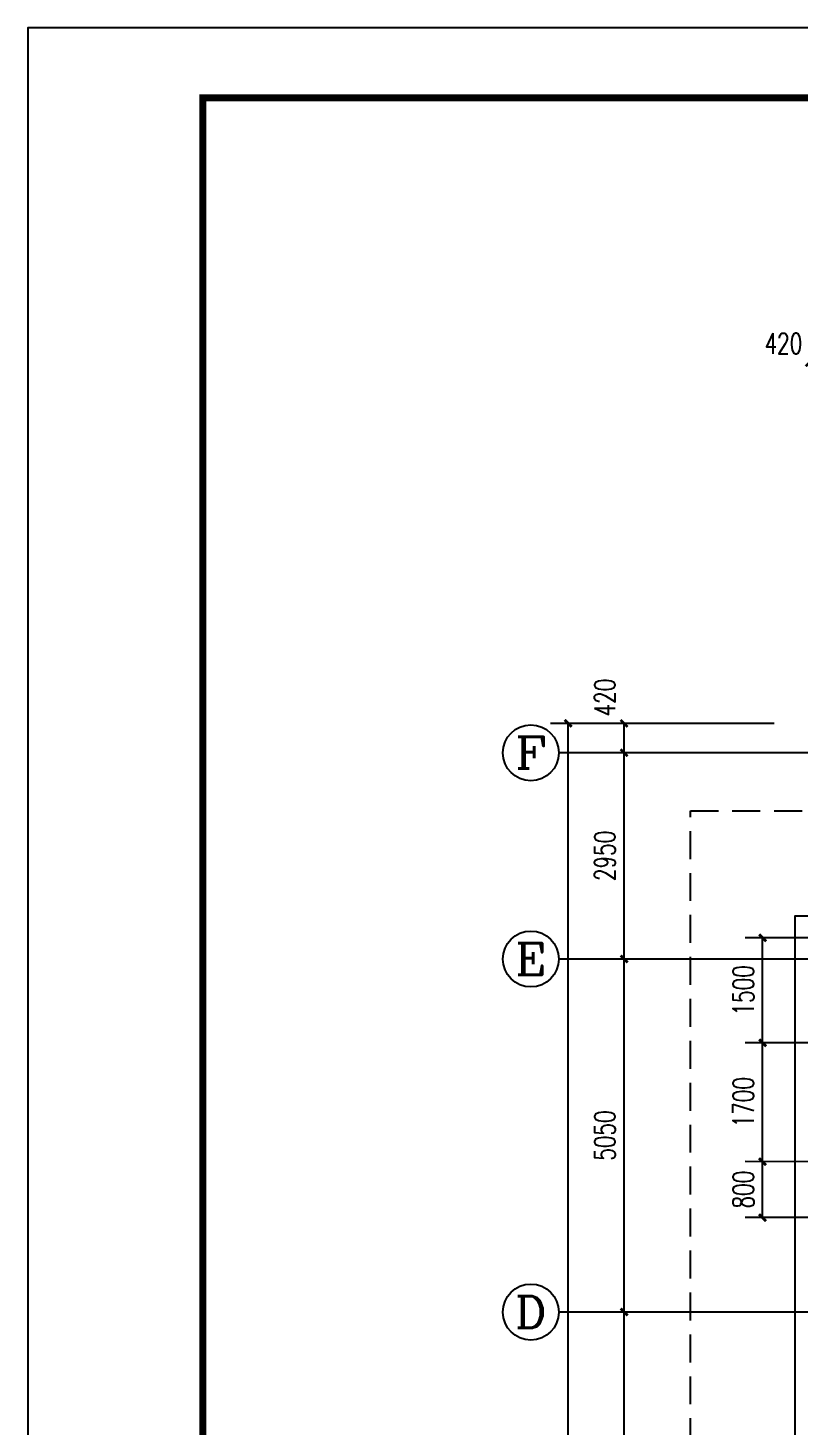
# Model space of a CAD drawing. Extents: x 1738143 to 1822243, y -608375 to -303375.
# Drawn here: x 1738143 to 1749165, y -446174 to -426175 of the extents above; entities that cross this region are included whole.
import ezdxf
from ezdxf.enums import TextEntityAlignment as Align

# ---------------------------------------------------------------- set-up
doc = ezdxf.new("R2010")
doc.units = 0
doc.header["$LTSCALE"] = 1000
doc.header["$MEASUREMENT"] = 0
doc.linetypes.add('_DASH', pattern=[0.6, 0.4, -0.2])
for name, color, linetype in [('AXIS', 3, 'Continuous'), ('AXIS_TEXT', 7, 'Continuous'), ('CURTWALL', 4, 'Continuous'), ('PUB_DIM', 3, 'Continuous'), ('TH_DIM', 3, 'Continuous'), ('TK', 4, 'Continuous')]:
    doc.layers.add(name, color=color, linetype=linetype)
doc.styles.add('_TCH_AXIS', font='COMPLEX', dxfattribs={"bigfont": 'GBCBIG'})
doc.styles.add('_TCH_DIM_T3', font='SIMPLEX', dxfattribs={"width": 0.705882, "bigfont": 'GBCBIG'})
doc.styles.add('COMPLEX', font='COMPLEX')
doc.styles.add('HZTXT1', font='romans.shx', dxfattribs={"width": 0.7, "bigfont": 'GBHZFS.SHX'})
doc.styles.get("Standard").update_dxf_attribs({"font": 'gbenor.shx', "bigfont": 'gbcbig.shx'})
doc.dimstyles.new('_TCH_ARCH&&100', dxfattribs={"dimtxt": 297.5, "dimasz": 100, "dimexe": 250, "dimexo": 300, "dimgap": 126.25, "dimtad": 1, "dimdec": 0, "dimzin": 0, "dimdsep": 46, "dimtxsty": '_TCH_DIM_T3', "dimblk": 'ARCHTICK', "dimcen": 0.09, "dimclrt": 7, "dimazin": 2, "dimtfac": 1, "dimtdec": 0, "dimtix": 1, "dimtmove": 2, "dimatfit": 3, "dimfxl": 30, "dimtolj": 1, "dimtzin": 0, "dimarcsym": 0})

# ---------------------------------------------------------------- blocks, each defined once
blk = doc.blocks.new('_ArchTick')
at = {"color": 0, "linetype": 'ByBlock', "const_width": 0.4}
blk.add_lwpolyline([(-0.5, -0.5), (0.5, 0.5)], dxfattribs=at)
blk = doc.blocks.new('*D75')
at = {"layer": 'Defpoints', "color": 0, "transparency": 16777216}
for p in [(-43367, 27780), (-40920, 27780), (-40920, 27360)]:
    blk.add_point(p, dxfattribs=at)
at = {"layer": 'PUB_DIM', "color": 0, "lineweight": -2, "transparency": 16777216}
for p, q in [((-41220, 27780), (-43617, 27780)), ((-43367, 27360), (-43367, 27780)), ((-41220, 27360), (-43617, 27360))]:
    blk.add_line(p, q, dxfattribs=at)
at = {"layer": 'PUB_DIM', "color": 0, "lineweight": -2, "transparency": 16777216, "xscale": 100, "yscale": 100, "zscale": 100}
for p, rotation in [((-43367, 27780), 90), ((-43367, 27360), 270)]:
    blk.add_blockref('_ArchTick', p, dxfattribs=dict(at, rotation=rotation))
at = {"layer": 'PUB_DIM', "color": 7, "transparency": 16777216, "insert": (-43642, 28150), "char_height": 297.5, "attachment_point": 5, "rotation": 90, "style": '_TCH_DIM_T3'}
blk.add_mtext('\\A1;420', dxfattribs=at)
blk = doc.blocks.new('*D76')
at = {"layer": 'Defpoints', "color": 0, "transparency": 16777216}
for p in [(-43367, 27360), (-40920, 27360), (-40920, 24410)]:
    blk.add_point(p, dxfattribs=at)
at = {"layer": 'PUB_DIM', "color": 0, "lineweight": -2, "transparency": 16777216}
for p, q in [((-41220, 27360), (-43617, 27360)), ((-43367, 24410), (-43367, 27360)), ((-41220, 24410), (-43617, 24410))]:
    blk.add_line(p, q, dxfattribs=at)
at = {"layer": 'PUB_DIM', "color": 0, "lineweight": -2, "transparency": 16777216, "xscale": 100, "yscale": 100, "zscale": 100}
for p, rotation in [((-43367, 27360), 90), ((-43367, 24410), 270)]:
    blk.add_blockref('_ArchTick', p, dxfattribs=dict(at, rotation=rotation))
at = {"layer": 'PUB_DIM', "color": 7, "transparency": 16777216, "insert": (-43642, 25885), "char_height": 297.5, "attachment_point": 5, "rotation": 90, "style": '_TCH_DIM_T3'}
blk.add_mtext('\\A1;2950', dxfattribs=at)
blk = doc.blocks.new('*D77')
at = {"layer": 'Defpoints', "color": 0, "transparency": 16777216}
for p in [(-43367, 24410), (-40920, 24410), (-40920, 19360)]:
    blk.add_point(p, dxfattribs=at)
at = {"layer": 'PUB_DIM', "color": 0, "lineweight": -2, "transparency": 16777216}
for p, q in [((-41220, 24410), (-43617, 24410)), ((-43367, 19360), (-43367, 24410)), ((-41220, 19360), (-43617, 19360))]:
    blk.add_line(p, q, dxfattribs=at)
at = {"layer": 'PUB_DIM', "color": 0, "lineweight": -2, "transparency": 16777216, "xscale": 100, "yscale": 100, "zscale": 100}
for p, rotation in [((-43367, 24410), 90), ((-43367, 19360), 270)]:
    blk.add_blockref('_ArchTick', p, dxfattribs=dict(at, rotation=rotation))
at = {"layer": 'PUB_DIM', "color": 7, "transparency": 16777216, "insert": (-43642, 21885), "char_height": 297.5, "attachment_point": 5, "rotation": 90, "style": '_TCH_DIM_T3'}
blk.add_mtext('\\A1;5050', dxfattribs=at)
blk = doc.blocks.new('*D78')
at = {"layer": 'Defpoints', "color": 0, "transparency": 16777216}
for p in [(-43367, 19360), (-40920, 19360), (-40920, 11360)]:
    blk.add_point(p, dxfattribs=at)
at = {"layer": 'PUB_DIM', "color": 0, "lineweight": -2, "transparency": 16777216}
for p, q in [((-41220, 19360), (-43617, 19360)), ((-43367, 11360), (-43367, 19360)), ((-41220, 11360), (-43617, 11360))]:
    blk.add_line(p, q, dxfattribs=at)
at = {"layer": 'PUB_DIM', "color": 0, "lineweight": -2, "transparency": 16777216, "xscale": 100, "yscale": 100, "zscale": 100}
for p, rotation in [((-43367, 19360), 90), ((-43367, 11360), 270)]:
    blk.add_blockref('_ArchTick', p, dxfattribs=dict(at, rotation=rotation))
at = {"layer": 'PUB_DIM', "color": 7, "transparency": 16777216, "insert": (-43642, 15360), "char_height": 297.5, "attachment_point": 5, "rotation": 90, "style": '_TCH_DIM_T3'}
blk.add_mtext('\\A1;8000', dxfattribs=at)
blk = doc.blocks.new('*D82')
at = {"layer": 'Defpoints', "color": 0, "transparency": 16777216}
for p in [(-44167, 27780), (-42976, 27780), (-42976, -3260)]:
    blk.add_point(p, dxfattribs=at)
at = {"layer": 'PUB_DIM', "color": 0, "lineweight": -2, "transparency": 16777216}
for p, q in [((-43276, 27780), (-44417, 27780)), ((-44167, -3260), (-44167, 27780)), ((-43276, -3260), (-44417, -3260))]:
    blk.add_line(p, q, dxfattribs=at)
at = {"layer": 'PUB_DIM', "color": 0, "lineweight": -2, "transparency": 16777216, "xscale": 100, "yscale": 100, "zscale": 100}
for p, rotation in [((-44167, 27780), 90), ((-44167, -3260), 270)]:
    blk.add_blockref('_ArchTick', p, dxfattribs=dict(at, rotation=rotation))
at = {"layer": 'PUB_DIM', "color": 7, "transparency": 16777216, "insert": (-44442, 12260), "char_height": 297.5, "attachment_point": 5, "rotation": 90, "style": '_TCH_DIM_T3'}
blk.add_mtext('\\A1;31040', dxfattribs=at)
blk = doc.blocks.new('*D93')
at = {"layer": 'Defpoints', "color": 0, "transparency": 16777216}
for p in [(-40300, 32940), (-40720, 31924), (-40300, 31924)]:
    blk.add_point(p, dxfattribs=at)
at = {"layer": 'PUB_DIM', "color": 0, "lineweight": -2, "transparency": 16777216}
for p, q in [((-40720, 32224), (-40720, 33190)), ((-40300, 32224), (-40300, 33190)), ((-40720, 32940), (-40300, 32940))]:
    blk.add_line(p, q, dxfattribs=at)
at = {"layer": 'PUB_DIM', "color": 0, "lineweight": -2, "transparency": 16777216, "xscale": 100, "yscale": 100, "zscale": 100, "rotation": 180}
blk.add_blockref('_ArchTick', (-40720, 32940), dxfattribs=at)
at = {"layer": 'PUB_DIM', "color": 0, "lineweight": -2, "transparency": 16777216, "xscale": 100, "yscale": 100, "zscale": 100}
blk.add_blockref('_ArchTick', (-40300, 32940), dxfattribs=at)
at = {"layer": 'PUB_DIM', "color": 7, "transparency": 16777216, "insert": (-41090, 33215), "char_height": 297.5, "attachment_point": 5, "style": '_TCH_DIM_T3'}
blk.add_mtext('\\A1;420', dxfattribs=at)
blk = doc.blocks.new('*D222')
at = {"layer": 'Defpoints', "color": 0, "transparency": 16777216}
for p in [(-43367, 27780), (-40920, 27780), (-40920, 27360)]:
    blk.add_point(p, dxfattribs=at)
at = {"layer": 'PUB_DIM', "color": 0, "lineweight": -2, "transparency": 16777216}
for p, q in [((-41220, 27780), (-43617, 27780)), ((-43367, 27360), (-43367, 27780)), ((-41220, 27360), (-43617, 27360))]:
    blk.add_line(p, q, dxfattribs=at)
at = {"layer": 'PUB_DIM', "color": 0, "lineweight": -2, "transparency": 16777216, "xscale": 100, "yscale": 100, "zscale": 100}
for p, rotation in [((-43367, 27780), 90), ((-43367, 27360), 270)]:
    blk.add_blockref('_ArchTick', p, dxfattribs=dict(at, rotation=rotation))
at = {"layer": 'PUB_DIM', "color": 7, "transparency": 16777216, "insert": (-43642, 28150), "char_height": 297.5, "attachment_point": 5, "rotation": 90, "style": '_TCH_DIM_T3'}
blk.add_mtext('\\A1;420', dxfattribs=at)
blk = doc.blocks.new('*D223')
at = {"layer": 'Defpoints', "color": 0, "transparency": 16777216}
for p in [(-43367, 27360), (-40920, 27360), (-40920, 24410)]:
    blk.add_point(p, dxfattribs=at)
at = {"layer": 'PUB_DIM', "color": 0, "lineweight": -2, "transparency": 16777216}
for p, q in [((-41220, 27360), (-43617, 27360)), ((-43367, 24410), (-43367, 27360)), ((-41220, 24410), (-43617, 24410))]:
    blk.add_line(p, q, dxfattribs=at)
at = {"layer": 'PUB_DIM', "color": 0, "lineweight": -2, "transparency": 16777216, "xscale": 100, "yscale": 100, "zscale": 100}
for p, rotation in [((-43367, 27360), 90), ((-43367, 24410), 270)]:
    blk.add_blockref('_ArchTick', p, dxfattribs=dict(at, rotation=rotation))
at = {"layer": 'PUB_DIM', "color": 7, "transparency": 16777216, "insert": (-43642, 25885), "char_height": 297.5, "attachment_point": 5, "rotation": 90, "style": '_TCH_DIM_T3'}
blk.add_mtext('\\A1;2950', dxfattribs=at)
blk = doc.blocks.new('*D224')
at = {"layer": 'Defpoints', "color": 0, "transparency": 16777216}
for p in [(-43367, 24410), (-40920, 24410), (-40920, 19360)]:
    blk.add_point(p, dxfattribs=at)
at = {"layer": 'PUB_DIM', "color": 0, "lineweight": -2, "transparency": 16777216}
for p, q in [((-41220, 24410), (-43617, 24410)), ((-43367, 19360), (-43367, 24410)), ((-41220, 19360), (-43617, 19360))]:
    blk.add_line(p, q, dxfattribs=at)
at = {"layer": 'PUB_DIM', "color": 0, "lineweight": -2, "transparency": 16777216, "xscale": 100, "yscale": 100, "zscale": 100}
for p, rotation in [((-43367, 24410), 90), ((-43367, 19360), 270)]:
    blk.add_blockref('_ArchTick', p, dxfattribs=dict(at, rotation=rotation))
at = {"layer": 'PUB_DIM', "color": 7, "transparency": 16777216, "insert": (-43642, 21885), "char_height": 297.5, "attachment_point": 5, "rotation": 90, "style": '_TCH_DIM_T3'}
blk.add_mtext('\\A1;5050', dxfattribs=at)
blk = doc.blocks.new('*D225')
at = {"layer": 'Defpoints', "color": 0, "transparency": 16777216}
for p in [(-43367, 19360), (-40920, 19360), (-40920, 11360)]:
    blk.add_point(p, dxfattribs=at)
at = {"layer": 'PUB_DIM', "color": 0, "lineweight": -2, "transparency": 16777216}
for p, q in [((-41220, 19360), (-43617, 19360)), ((-43367, 11360), (-43367, 19360)), ((-41220, 11360), (-43617, 11360))]:
    blk.add_line(p, q, dxfattribs=at)
at = {"layer": 'PUB_DIM', "color": 0, "lineweight": -2, "transparency": 16777216, "xscale": 100, "yscale": 100, "zscale": 100}
for p, rotation in [((-43367, 19360), 90), ((-43367, 11360), 270)]:
    blk.add_blockref('_ArchTick', p, dxfattribs=dict(at, rotation=rotation))
at = {"layer": 'PUB_DIM', "color": 7, "transparency": 16777216, "insert": (-43642, 15360), "char_height": 297.5, "attachment_point": 5, "rotation": 90, "style": '_TCH_DIM_T3'}
blk.add_mtext('\\A1;8000', dxfattribs=at)
blk = doc.blocks.new('*D229')
at = {"layer": 'Defpoints', "color": 0, "transparency": 16777216}
for p in [(-44167, 27780), (-42976, 27780), (-42976, -3260)]:
    blk.add_point(p, dxfattribs=at)
at = {"layer": 'PUB_DIM', "color": 0, "lineweight": -2, "transparency": 16777216}
for p, q in [((-43276, 27780), (-44417, 27780)), ((-44167, -3260), (-44167, 27780)), ((-43276, -3260), (-44417, -3260))]:
    blk.add_line(p, q, dxfattribs=at)
at = {"layer": 'PUB_DIM', "color": 0, "lineweight": -2, "transparency": 16777216, "xscale": 100, "yscale": 100, "zscale": 100}
for p, rotation in [((-44167, 27780), 90), ((-44167, -3260), 270)]:
    blk.add_blockref('_ArchTick', p, dxfattribs=dict(at, rotation=rotation))
at = {"layer": 'PUB_DIM', "color": 7, "transparency": 16777216, "insert": (-44442, 12260), "char_height": 297.5, "attachment_point": 5, "rotation": 90, "style": '_TCH_DIM_T3'}
blk.add_mtext('\\A1;31040', dxfattribs=at)
blk = doc.blocks.new('*D240')
at = {"layer": 'Defpoints', "color": 0, "transparency": 16777216}
for p in [(-40300, 32940), (-40720, 31924), (-40300, 31924)]:
    blk.add_point(p, dxfattribs=at)
at = {"layer": 'PUB_DIM', "color": 0, "lineweight": -2, "transparency": 16777216}
for p, q in [((-40720, 32224), (-40720, 33190)), ((-40300, 32224), (-40300, 33190)), ((-40720, 32940), (-40300, 32940))]:
    blk.add_line(p, q, dxfattribs=at)
at = {"layer": 'PUB_DIM', "color": 0, "lineweight": -2, "transparency": 16777216, "xscale": 100, "yscale": 100, "zscale": 100, "rotation": 180}
blk.add_blockref('_ArchTick', (-40720, 32940), dxfattribs=at)
at = {"layer": 'PUB_DIM', "color": 0, "lineweight": -2, "transparency": 16777216, "xscale": 100, "yscale": 100, "zscale": 100}
blk.add_blockref('_ArchTick', (-40300, 32940), dxfattribs=at)
at = {"layer": 'PUB_DIM', "color": 7, "transparency": 16777216, "insert": (-41090, 33215), "char_height": 297.5, "attachment_point": 5, "style": '_TCH_DIM_T3'}
blk.add_mtext('\\A1;420', dxfattribs=at)
blk = doc.blocks.new('*D369')
at = {"layer": 'Defpoints', "color": 0, "transparency": 16777216}
for p in [(-43367, 27780), (-40920, 27780), (-40920, 27360)]:
    blk.add_point(p, dxfattribs=at)
at = {"layer": 'PUB_DIM', "color": 0, "lineweight": -2, "transparency": 16777216}
for p, q in [((-41220, 27780), (-43617, 27780)), ((-43367, 27360), (-43367, 27780)), ((-41220, 27360), (-43617, 27360))]:
    blk.add_line(p, q, dxfattribs=at)
at = {"layer": 'PUB_DIM', "color": 0, "lineweight": -2, "transparency": 16777216, "xscale": 100, "yscale": 100, "zscale": 100}
for p, rotation in [((-43367, 27780), 90), ((-43367, 27360), 270)]:
    blk.add_blockref('_ArchTick', p, dxfattribs=dict(at, rotation=rotation))
at = {"layer": 'PUB_DIM', "color": 7, "transparency": 16777216, "insert": (-43642, 28150), "char_height": 297.5, "attachment_point": 5, "rotation": 90, "style": '_TCH_DIM_T3'}
blk.add_mtext('\\A1;420', dxfattribs=at)
blk = doc.blocks.new('*D370')
at = {"layer": 'Defpoints', "color": 0, "transparency": 16777216}
for p in [(-43367, 27360), (-40920, 27360), (-40920, 24410)]:
    blk.add_point(p, dxfattribs=at)
at = {"layer": 'PUB_DIM', "color": 0, "lineweight": -2, "transparency": 16777216}
for p, q in [((-41220, 27360), (-43617, 27360)), ((-43367, 24410), (-43367, 27360)), ((-41220, 24410), (-43617, 24410))]:
    blk.add_line(p, q, dxfattribs=at)
at = {"layer": 'PUB_DIM', "color": 0, "lineweight": -2, "transparency": 16777216, "xscale": 100, "yscale": 100, "zscale": 100}
for p, rotation in [((-43367, 27360), 90), ((-43367, 24410), 270)]:
    blk.add_blockref('_ArchTick', p, dxfattribs=dict(at, rotation=rotation))
at = {"layer": 'PUB_DIM', "color": 7, "transparency": 16777216, "insert": (-43642, 25885), "char_height": 297.5, "attachment_point": 5, "rotation": 90, "style": '_TCH_DIM_T3'}
blk.add_mtext('\\A1;2950', dxfattribs=at)
blk = doc.blocks.new('*D371')
at = {"layer": 'Defpoints', "color": 0, "transparency": 16777216}
for p in [(-43367, 24410), (-40920, 24410), (-40920, 19360)]:
    blk.add_point(p, dxfattribs=at)
at = {"layer": 'PUB_DIM', "color": 0, "lineweight": -2, "transparency": 16777216}
for p, q in [((-41220, 24410), (-43617, 24410)), ((-43367, 19360), (-43367, 24410)), ((-41220, 19360), (-43617, 19360))]:
    blk.add_line(p, q, dxfattribs=at)
at = {"layer": 'PUB_DIM', "color": 0, "lineweight": -2, "transparency": 16777216, "xscale": 100, "yscale": 100, "zscale": 100}
for p, rotation in [((-43367, 24410), 90), ((-43367, 19360), 270)]:
    blk.add_blockref('_ArchTick', p, dxfattribs=dict(at, rotation=rotation))
at = {"layer": 'PUB_DIM', "color": 7, "transparency": 16777216, "insert": (-43642, 21885), "char_height": 297.5, "attachment_point": 5, "rotation": 90, "style": '_TCH_DIM_T3'}
blk.add_mtext('\\A1;5050', dxfattribs=at)
blk = doc.blocks.new('*D372')
at = {"layer": 'Defpoints', "color": 0, "transparency": 16777216}
for p in [(-43367, 19360), (-40920, 19360), (-40920, 11360)]:
    blk.add_point(p, dxfattribs=at)
at = {"layer": 'PUB_DIM', "color": 0, "lineweight": -2, "transparency": 16777216}
for p, q in [((-41220, 19360), (-43617, 19360)), ((-43367, 11360), (-43367, 19360)), ((-41220, 11360), (-43617, 11360))]:
    blk.add_line(p, q, dxfattribs=at)
at = {"layer": 'PUB_DIM', "color": 0, "lineweight": -2, "transparency": 16777216, "xscale": 100, "yscale": 100, "zscale": 100}
for p, rotation in [((-43367, 19360), 90), ((-43367, 11360), 270)]:
    blk.add_blockref('_ArchTick', p, dxfattribs=dict(at, rotation=rotation))
at = {"layer": 'PUB_DIM', "color": 7, "transparency": 16777216, "insert": (-43642, 15360), "char_height": 297.5, "attachment_point": 5, "rotation": 90, "style": '_TCH_DIM_T3'}
blk.add_mtext('\\A1;8000', dxfattribs=at)
blk = doc.blocks.new('*D376')
at = {"layer": 'Defpoints', "color": 0, "transparency": 16777216}
for p in [(-44167, 27780), (-42976, 27780), (-42976, -3260)]:
    blk.add_point(p, dxfattribs=at)
at = {"layer": 'PUB_DIM', "color": 0, "lineweight": -2, "transparency": 16777216}
for p, q in [((-43276, 27780), (-44417, 27780)), ((-44167, -3260), (-44167, 27780)), ((-43276, -3260), (-44417, -3260))]:
    blk.add_line(p, q, dxfattribs=at)
at = {"layer": 'PUB_DIM', "color": 0, "lineweight": -2, "transparency": 16777216, "xscale": 100, "yscale": 100, "zscale": 100}
for p, rotation in [((-44167, 27780), 90), ((-44167, -3260), 270)]:
    blk.add_blockref('_ArchTick', p, dxfattribs=dict(at, rotation=rotation))
at = {"layer": 'PUB_DIM', "color": 7, "transparency": 16777216, "insert": (-44442, 12260), "char_height": 297.5, "attachment_point": 5, "rotation": 90, "style": '_TCH_DIM_T3'}
blk.add_mtext('\\A1;31040', dxfattribs=at)
blk = doc.blocks.new('*D387')
at = {"layer": 'Defpoints', "color": 0, "transparency": 16777216}
for p in [(-40300, 32940), (-40720, 31924), (-40300, 31924)]:
    blk.add_point(p, dxfattribs=at)
at = {"layer": 'PUB_DIM', "color": 0, "lineweight": -2, "transparency": 16777216}
for p, q in [((-40720, 32224), (-40720, 33190)), ((-40300, 32224), (-40300, 33190)), ((-40720, 32940), (-40300, 32940))]:
    blk.add_line(p, q, dxfattribs=at)
at = {"layer": 'PUB_DIM', "color": 0, "lineweight": -2, "transparency": 16777216, "xscale": 100, "yscale": 100, "zscale": 100, "rotation": 180}
blk.add_blockref('_ArchTick', (-40720, 32940), dxfattribs=at)
at = {"layer": 'PUB_DIM', "color": 0, "lineweight": -2, "transparency": 16777216, "xscale": 100, "yscale": 100, "zscale": 100}
blk.add_blockref('_ArchTick', (-40300, 32940), dxfattribs=at)
at = {"layer": 'PUB_DIM', "color": 7, "transparency": 16777216, "insert": (-41090, 33215), "char_height": 297.5, "attachment_point": 5, "style": '_TCH_DIM_T3'}
blk.add_mtext('\\A1;420', dxfattribs=at)
blk = doc.blocks.new('*D527')
at = {"layer": 'Defpoints', "color": 0, "transparency": 16777216}
for p in [(-43367, 27780), (-40920, 27780), (-40920, 27360)]:
    blk.add_point(p, dxfattribs=at)
at = {"layer": 'PUB_DIM', "color": 0, "lineweight": -2, "transparency": 16777216}
for p, q in [((-41220, 27780), (-43617, 27780)), ((-43367, 27360), (-43367, 27780)), ((-41220, 27360), (-43617, 27360))]:
    blk.add_line(p, q, dxfattribs=at)
at = {"layer": 'PUB_DIM', "color": 0, "lineweight": -2, "transparency": 16777216, "xscale": 100, "yscale": 100, "zscale": 100}
for p, rotation in [((-43367, 27780), 90), ((-43367, 27360), 270)]:
    blk.add_blockref('_ArchTick', p, dxfattribs=dict(at, rotation=rotation))
at = {"layer": 'PUB_DIM', "color": 7, "transparency": 16777216, "insert": (-43642, 28150), "char_height": 297.5, "attachment_point": 5, "rotation": 90, "style": '_TCH_DIM_T3'}
blk.add_mtext('\\A1;420', dxfattribs=at)
blk = doc.blocks.new('*D528')
at = {"layer": 'Defpoints', "color": 0, "transparency": 16777216}
for p in [(-43367, 27360), (-40920, 27360), (-40920, 24410)]:
    blk.add_point(p, dxfattribs=at)
at = {"layer": 'PUB_DIM', "color": 0, "lineweight": -2, "transparency": 16777216}
for p, q in [((-41220, 27360), (-43617, 27360)), ((-43367, 24410), (-43367, 27360)), ((-41220, 24410), (-43617, 24410))]:
    blk.add_line(p, q, dxfattribs=at)
at = {"layer": 'PUB_DIM', "color": 0, "lineweight": -2, "transparency": 16777216, "xscale": 100, "yscale": 100, "zscale": 100}
for p, rotation in [((-43367, 27360), 90), ((-43367, 24410), 270)]:
    blk.add_blockref('_ArchTick', p, dxfattribs=dict(at, rotation=rotation))
at = {"layer": 'PUB_DIM', "color": 7, "transparency": 16777216, "insert": (-43642, 25885), "char_height": 297.5, "attachment_point": 5, "rotation": 90, "style": '_TCH_DIM_T3'}
blk.add_mtext('\\A1;2950', dxfattribs=at)
blk = doc.blocks.new('*D529')
at = {"layer": 'Defpoints', "color": 0, "transparency": 16777216}
for p in [(-43367, 24410), (-40920, 24410), (-40920, 19360)]:
    blk.add_point(p, dxfattribs=at)
at = {"layer": 'PUB_DIM', "color": 0, "lineweight": -2, "transparency": 16777216}
for p, q in [((-41220, 24410), (-43617, 24410)), ((-43367, 19360), (-43367, 24410)), ((-41220, 19360), (-43617, 19360))]:
    blk.add_line(p, q, dxfattribs=at)
at = {"layer": 'PUB_DIM', "color": 0, "lineweight": -2, "transparency": 16777216, "xscale": 100, "yscale": 100, "zscale": 100}
for p, rotation in [((-43367, 24410), 90), ((-43367, 19360), 270)]:
    blk.add_blockref('_ArchTick', p, dxfattribs=dict(at, rotation=rotation))
at = {"layer": 'PUB_DIM', "color": 7, "transparency": 16777216, "insert": (-43642, 21885), "char_height": 297.5, "attachment_point": 5, "rotation": 90, "style": '_TCH_DIM_T3'}
blk.add_mtext('\\A1;5050', dxfattribs=at)
blk = doc.blocks.new('*D530')
at = {"layer": 'Defpoints', "color": 0, "transparency": 16777216}
for p in [(-43367, 19360), (-40920, 19360), (-40920, 11360)]:
    blk.add_point(p, dxfattribs=at)
at = {"layer": 'PUB_DIM', "color": 0, "lineweight": -2, "transparency": 16777216}
for p, q in [((-41220, 19360), (-43617, 19360)), ((-43367, 11360), (-43367, 19360)), ((-41220, 11360), (-43617, 11360))]:
    blk.add_line(p, q, dxfattribs=at)
at = {"layer": 'PUB_DIM', "color": 0, "lineweight": -2, "transparency": 16777216, "xscale": 100, "yscale": 100, "zscale": 100}
for p, rotation in [((-43367, 19360), 90), ((-43367, 11360), 270)]:
    blk.add_blockref('_ArchTick', p, dxfattribs=dict(at, rotation=rotation))
at = {"layer": 'PUB_DIM', "color": 7, "transparency": 16777216, "insert": (-43642, 15360), "char_height": 297.5, "attachment_point": 5, "rotation": 90, "style": '_TCH_DIM_T3'}
blk.add_mtext('\\A1;8000', dxfattribs=at)
blk = doc.blocks.new('*D534')
at = {"layer": 'Defpoints', "color": 0, "transparency": 16777216}
for p in [(-44167, 27780), (-42976, 27780), (-42976, -3260)]:
    blk.add_point(p, dxfattribs=at)
at = {"layer": 'PUB_DIM', "color": 0, "lineweight": -2, "transparency": 16777216}
for p, q in [((-43276, 27780), (-44417, 27780)), ((-44167, -3260), (-44167, 27780)), ((-43276, -3260), (-44417, -3260))]:
    blk.add_line(p, q, dxfattribs=at)
at = {"layer": 'PUB_DIM', "color": 0, "lineweight": -2, "transparency": 16777216, "xscale": 100, "yscale": 100, "zscale": 100}
for p, rotation in [((-44167, 27780), 90), ((-44167, -3260), 270)]:
    blk.add_blockref('_ArchTick', p, dxfattribs=dict(at, rotation=rotation))
at = {"layer": 'PUB_DIM', "color": 7, "transparency": 16777216, "insert": (-44442, 12260), "char_height": 297.5, "attachment_point": 5, "rotation": 90, "style": '_TCH_DIM_T3'}
blk.add_mtext('\\A1;31040', dxfattribs=at)
blk = doc.blocks.new('*D545')
at = {"layer": 'Defpoints', "color": 0, "transparency": 16777216}
for p in [(-40300, 32940), (-40720, 31924), (-40300, 31924)]:
    blk.add_point(p, dxfattribs=at)
at = {"layer": 'PUB_DIM', "color": 0, "lineweight": -2, "transparency": 16777216}
for p, q in [((-40720, 32224), (-40720, 33190)), ((-40300, 32224), (-40300, 33190)), ((-40720, 32940), (-40300, 32940))]:
    blk.add_line(p, q, dxfattribs=at)
at = {"layer": 'PUB_DIM', "color": 0, "lineweight": -2, "transparency": 16777216, "xscale": 100, "yscale": 100, "zscale": 100, "rotation": 180}
blk.add_blockref('_ArchTick', (-40720, 32940), dxfattribs=at)
at = {"layer": 'PUB_DIM', "color": 0, "lineweight": -2, "transparency": 16777216, "xscale": 100, "yscale": 100, "zscale": 100}
blk.add_blockref('_ArchTick', (-40300, 32940), dxfattribs=at)
at = {"layer": 'PUB_DIM', "color": 7, "transparency": 16777216, "insert": (-41090, 33215), "char_height": 297.5, "attachment_point": 5, "style": '_TCH_DIM_T3'}
blk.add_mtext('\\A1;420', dxfattribs=at)
blk = doc.blocks.new('_AXISO')
blk.add_circle((0, 0), 0.5)
at = {"layer": 'AXIS_TEXT', "style": 'COMPLEX', "width": 1.041667}
blk.add_attdef('A', text='', height=0.56, dxfattribs=at).set_placement((-0.25, -0.28), (0.25, -0.28), align=Align.FIT)
blk = doc.blocks.new('*D795')
at = {"layer": 'Defpoints', "color": 0, "transparency": 16777216}
for p in [(1748643, -442392), (1751631, -442393), (1751631, -443193)]:
    blk.add_point(p, dxfattribs=at)
at = {"layer": 'TH_DIM', "color": 0, "lineweight": -2, "transparency": 16777216}
for p, q in [((1751331, -442393), (1748393, -442392)), ((1748643, -443192), (1748643, -442392)), ((1751331, -443193), (1748393, -443192))]:
    blk.add_line(p, q, dxfattribs=at)
at = {"layer": 'TH_DIM', "color": 0, "lineweight": -2, "transparency": 16777216, "xscale": 100, "yscale": 100, "zscale": 100}
for p, rotation in [((1748643, -442392), 89.97708168941946), ((1748643, -443192), 269.9770816894194)]:
    blk.add_blockref('_ArchTick', p, dxfattribs=dict(at, rotation=rotation))
at = {"layer": 'TH_DIM', "color": 7, "transparency": 16777216, "insert": (1748368, -442792), "char_height": 297.5, "attachment_point": 5, "rotation": 89.9771, "style": '_TCH_DIM_T3'}
blk.add_mtext('\\A1;800', dxfattribs=at)
blk = doc.blocks.new('*D796')
at = {"layer": 'Defpoints', "color": 0, "transparency": 16777216}
for p in [(1748644, -440692), (1751632, -440693), (1751631, -442393)]:
    blk.add_point(p, dxfattribs=at)
at = {"layer": 'TH_DIM', "color": 0, "lineweight": -2, "transparency": 16777216}
for p, q in [((1751332, -440693), (1748394, -440692)), ((1748643, -442392), (1748644, -440692)), ((1751331, -442393), (1748393, -442392))]:
    blk.add_line(p, q, dxfattribs=at)
at = {"layer": 'TH_DIM', "color": 0, "lineweight": -2, "transparency": 16777216, "xscale": 100, "yscale": 100, "zscale": 100}
for p, rotation in [((1748644, -440692), 89.97708168941595), ((1748643, -442392), 269.977081689416)]:
    blk.add_blockref('_ArchTick', p, dxfattribs=dict(at, rotation=rotation))
at = {"layer": 'TH_DIM', "color": 7, "transparency": 16777216, "insert": (1748369, -441542), "char_height": 297.5, "attachment_point": 5, "rotation": 89.9771, "style": '_TCH_DIM_T3'}
blk.add_mtext('\\A1;1700', dxfattribs=at)
blk = doc.blocks.new('*D797')
at = {"layer": 'Defpoints', "color": 0, "transparency": 16777216}
for p in [(1748645, -439192), (1751632, -439194), (1751632, -440693)]:
    blk.add_point(p, dxfattribs=at)
at = {"layer": 'TH_DIM', "color": 0, "lineweight": -2, "transparency": 16777216}
for p, q in [((1751332, -439193), (1748395, -439192)), ((1748644, -440692), (1748645, -439192)), ((1751332, -440693), (1748394, -440692))]:
    blk.add_line(p, q, dxfattribs=at)
at = {"layer": 'TH_DIM', "color": 0, "lineweight": -2, "transparency": 16777216, "xscale": 100, "yscale": 100, "zscale": 100}
for p, rotation in [((1748645, -439192), 89.97708168941493), ((1748644, -440692), 269.9770816894149)]:
    blk.add_blockref('_ArchTick', p, dxfattribs=dict(at, rotation=rotation))
at = {"layer": 'TH_DIM', "color": 7, "transparency": 16777216, "insert": (1748369, -439942), "char_height": 297.5, "attachment_point": 5, "rotation": 89.9771, "style": '_TCH_DIM_T3'}
blk.add_mtext('\\A1;1500', dxfattribs=at)
blk = doc.blocks.new('*U633')
at = {"color": 3}
blk.add_lwpolyline([(-84100, 0), (0, 0), (0, 59400), (-84100, 59400)], close=True, dxfattribs=at)
at = {"color": 3, "const_width": 100}
blk.add_lwpolyline([(-81600, 1000), (-1000, 1000), (-1000, 58400), (-81600, 58400)], close=True, dxfattribs=at)
at = {"layer": 'TK', "color": 4, "style": 'HZTXT1'}
for tag, height, width, p in [('项目负责1', 400, 0.6, (-4500, 19196)), ('项目负责2', 400, 0.6, (-4500, 18296)), ('专责', 400, 0.6, (-4500, 17396)), ('审定', 400, 0.6, (-4500, 16496)), ('审核', 400, 0.6, (-4500, 15596)), ('校对', 400, 0.6, (-4500, 14696)), ('设计', 400, 0.6, (-4500, 13796)), ('绘图', 400, 0.6, (-4500, 12896)), ('建设单位', 450, 0.6, (-4500, 11050)), ('工号', 400, 0.5, (-5501, 3507)), ('版次', 400, 0.7, (-2138, 3498)), ('阶段', 400, 0.7, (-2138, 2498)), ('比例', 400, 0.7, (-5491, 1513)), ('日期', 400, 0.7, (-2138, 1498))]:
    blk.add_attdef(tag, text='', height=height, dxfattribs=dict(at, width=width)).set_placement(p, align=Align.MIDDLE)
at = {"layer": 'TK', "color": 1, "lineweight": -3, "style": 'HZTXT1', "width": 0.6}
blk.add_attdef('工程名称', text='', height=450, dxfattribs=at).set_placement((-4500, 9050), align=Align.MIDDLE)
at = {"layer": 'TK', "color": 4, "lineweight": -3, "style": 'HZTXT1', "width": 0.6}
blk.add_attdef('子项名称', text='', height=450, dxfattribs=at).set_placement((-4500, 7050), align=Align.MIDDLE)
at = {"layer": 'TK', "color": 1, "lineweight": -3, "width": 0.6, "flags": 104}
blk.add_attdef('图名', text='', height=400, dxfattribs=at).set_placement((-4558, 4958), align=Align.MIDDLE_CENTER)
at = {"layer": 'TK', "color": 1, "style": 'HZTXT1', "width": 0.7}
blk.add_attdef('图号', text='', height=400, dxfattribs=at).set_placement((-5491, 2513), align=Align.MIDDLE)
blk = doc.blocks.new('A$C5D18424C')
at = {"color": 4, "linetype": '_DASH'}
blk.add_lwpolyline([(1820, 2640), (1820, -4760), (-42420, -4760), (-42420, 26530), (-24720, 26530)], dxfattribs=at)
blk.add_lwpolyline([(320, 2640), (320, -3260), (-40920, -3260), (-40920, 25030), (-24720, 25030)])
at = {"layer": 'AXIS'}
for p, q in [((-40300, 27360), (-44300, 27360)), ((-40300, 24410), (-44300, 24410)), ((-40300, 19360), (-44300, 19360))]:
    blk.add_line(p, q, dxfattribs=at)
at = {"layer": 'CURTWALL'}
for p, q in [((-40920, -3260), (-40920, 25030)), ((-40920, 25030), (-24720, 25030))]:
    blk.add_line(p, q, dxfattribs=at)
at = {"layer": 'AXIS'}
ref = blk.add_blockref('_AXISO', (-44700, 27360), dxfattribs=dict(at, xscale=800, yscale=800, zscale=800))
ref.add_attrib('A', 'F', dxfattribs={"layer": 'AXIS_TEXT', "height": 452.5, "style": '_TCH_AXIS', "width": 1.3125}).set_placement((-44926.3, 27133.8), (-44473.7, 27133.8), align=Align.FIT)
ref = blk.add_blockref('_AXISO', (-44700, 24410), dxfattribs=dict(at, xscale=800, yscale=800, zscale=800))
ref.add_attrib('A', 'E', dxfattribs={"layer": 'AXIS_TEXT', "height": 452.5, "style": '_TCH_AXIS', "width": 1.3125}).set_placement((-44926.3, 24183.8), (-44473.7, 24183.8), align=Align.FIT)
ref = blk.add_blockref('_AXISO', (-44700, 19360), dxfattribs=dict(at, xscale=800, yscale=800, zscale=800))
ref.add_attrib('A', 'D', dxfattribs={"layer": 'AXIS_TEXT', "height": 452.5, "style": '_TCH_AXIS', "width": 1.235294}).set_placement((-44926.3, 19133.8), (-44473.7, 19133.8), align=Align.FIT)
at = {"layer": 'PUB_DIM'}
for base, p1, p2, angle, picture, middle in [((-40300, 32940.5), (-40720, 31923.5), (-40300, 31923.5), 0, '*D93', (-41090, 33215.5)), ((-40300, 32940.5), (-40720, 31923.5), (-40300, 31923.5), 0, '*D240', (-41090, 33215.5)), ((-40300, 32940.5), (-40720, 31923.5), (-40300, 31923.5), 0, '*D387', (-41090, 33215.5)), ((-40300, 32940.5), (-40720, 31923.5), (-40300, 31923.5), 0, '*D545', (-41090, 33215.5)), ((-43367.4, 27780), (-40920, 27360), (-40920, 27780), 90, '*D75', (-43642.4, 28150)), ((-43367.4, 27780), (-40920, 27360), (-40920, 27780), 90, '*D222', (-43642.4, 28150)), ((-43367.4, 27780), (-40920, 27360), (-40920, 27780), 90, '*D369', (-43642.4, 28150)), ((-43367.4, 27780), (-40920, 27360), (-40920, 27780), 90, '*D527', (-43642.4, 28150))]:
    dim = blk.add_linear_dim(base=base, p1=p1, p2=p2, angle=angle, dimstyle='_TCH_ARCH&&100', dxfattribs=at)
    dim.commit()
    dim.dimension.update_dxf_attribs({"geometry": picture, "text_midpoint": middle, "dimtype": 129})
for p1, p2, distance, picture, middle in [((-42976.3, -3260), (-42976.3, 27780), 1190.9, '*D82', (-44442.2, 12260)), ((-42976.3, -3260), (-42976.3, 27780), 1190.9, '*D229', (-44442.2, 12260)), ((-42976.3, -3260), (-42976.3, 27780), 1190.9, '*D376', (-44442.2, 12260)), ((-42976.3, -3260), (-42976.3, 27780), 1190.9, '*D534', (-44442.2, 12260)), ((-40920, 24410), (-40920, 27360), 2447.4, '*D76', (-43642.4, 25885)), ((-40920, 24410), (-40920, 27360), 2447.4, '*D223', (-43642.4, 25885)), ((-40920, 24410), (-40920, 27360), 2447.4, '*D370', (-43642.4, 25885)), ((-40920, 24410), (-40920, 27360), 2447.4, '*D528', (-43642.4, 25885)), ((-40920, 19360), (-40920, 24410), 2447.4, '*D77', (-43642.4, 21885)), ((-40920, 19360), (-40920, 24410), 2447.4, '*D224', (-43642.4, 21885)), ((-40920, 19360), (-40920, 24410), 2447.4, '*D371', (-43642.4, 21885)), ((-40920, 19360), (-40920, 24410), 2447.4, '*D529', (-43642.4, 21885)), ((-40920, 11360), (-40920, 19360), 2447.4, '*D78', (-43642.4, 15360)), ((-40920, 11360), (-40920, 19360), 2447.4, '*D225', (-43642.4, 15360)), ((-40920, 11360), (-40920, 19360), 2447.4, '*D372', (-43642.4, 15360)), ((-40920, 11360), (-40920, 19360), 2447.4, '*D530', (-43642.4, 15360))]:
    dim = blk.add_aligned_dim(p1=p1, p2=p2, distance=distance, dimstyle='_TCH_ARCH&&100', dxfattribs=at)
    dim.commit()
    dim.dimension.update_dxf_attribs({"geometry": picture, "text_midpoint": middle})

msp = doc.modelspace()

# ---------------------------------------------------------------- linework, layer by layer
msp.add_lwpolyline([(1749111.5, -438873.3), (1765311.5, -438873.3), (1765311.5, -436123.3), (1765511.5, -436023.3), (1805951.5, -436023.3), (1806151.5, -436123.3), (1806151.5, -460963.3), (1805951.5, -461263.3), (1790351.5, -461263.3), (1790351.5, -467163.3), (1749111.5, -467163.3), (1749111.5, -438873.3)])

# ---------------------------------------------------------------- block references
for name, p in [('*U633', (1822242.9, -485574.9)), ('A$C5D18424C', (1790031.5, -463903.3))]:
    msp.add_blockref(name, p)

# ---------------------------------------------------------------- dimensions: what is measured, and where the dimension line sits
at = {"layer": 'TH_DIM'}
for p1, p2, picture, middle in [((1751631.5, -440693.3), (1751632.1, -439193.6), '*D797', (1748369.3, -439942.1)), ((1751630.9, -442393.5), (1751631.5, -440693.3), '*D796', (1748368.7, -441542.1)), ((1751630.5, -443193.3), (1751630.9, -442393.5), '*D795', (1748368.2, -442792.1))]:
    dim = msp.add_aligned_dim(p1=p1, p2=p2, distance=2987.5, dimstyle='_TCH_ARCH&&100', dxfattribs=at)
    dim.commit()
    dim.dimension.update_dxf_attribs({"geometry": picture, "text_midpoint": middle})

doc.saveas('drawing.dxf')
